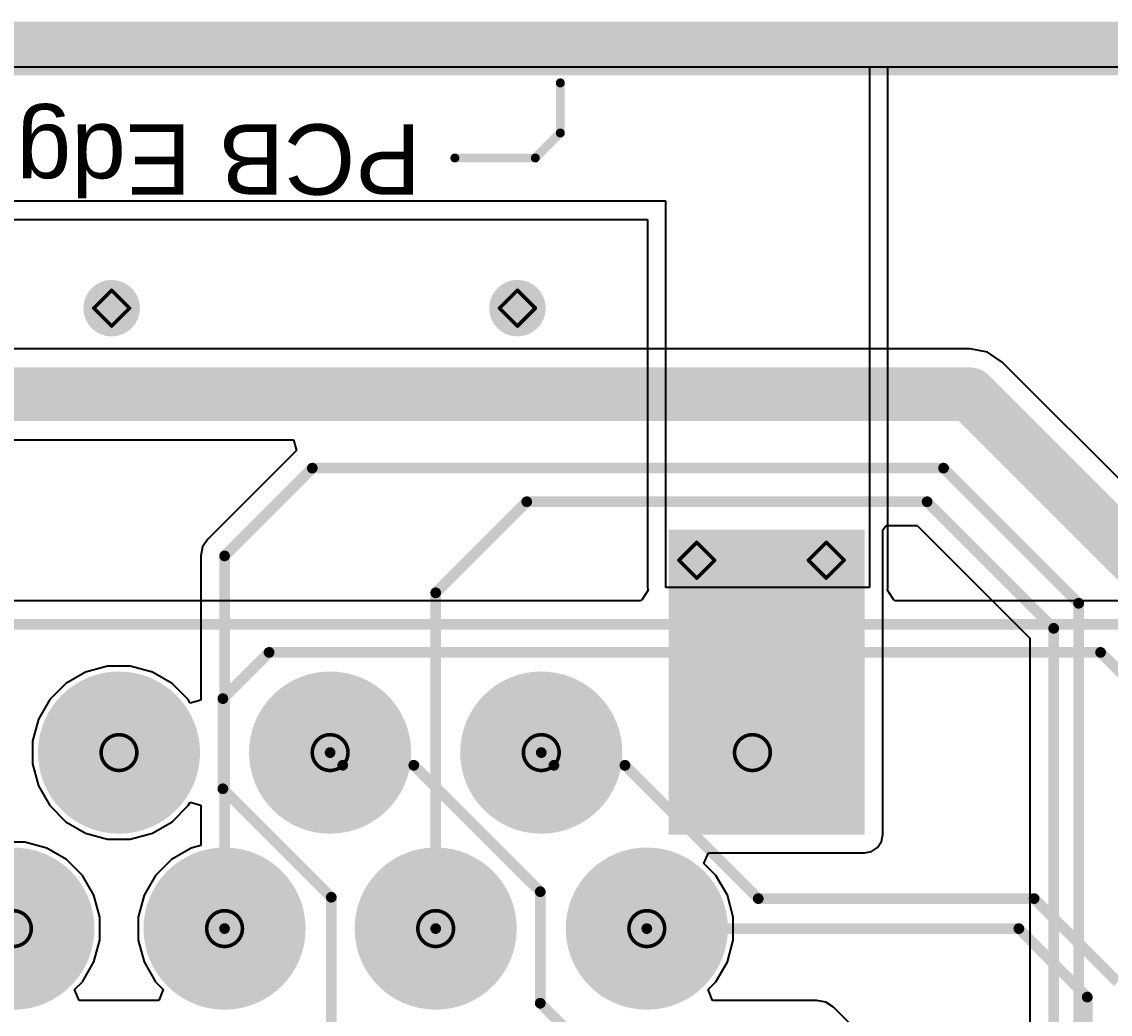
# Model space of a CAD drawing. Header units: inches. Extents: x -31 to 249, y -28 to 261.
# Drawn here: x 109.67 to 125.14, y 74.99 to 89.09 of the extents above; entities that cross this region are included whole.
import ezdxf

# ---------------------------------------------------------------- set-up
doc = ezdxf.new("R2010")
doc.units = ezdxf.units.IN
for name, color, linetype in [('Board Outline', 216, 'Continuous'), ('Bottom Layer', 5, 'Continuous'), ('Bottom Solder', 6, 'Continuous'), ('Drill Drawing', 1, 'Continuous'), ('Multi-Layer', 9, 'Continuous'), ('Pad Holes', 156, 'Continuous'), ('Top Layer', 1, 'Continuous'), ('Top Overlay', 2, 'Continuous'), ('Top Solder', 216, 'Continuous'), ('Via Holes', 16, 'Continuous')]:
    doc.layers.add(name, color=color, linetype=linetype)
doc.styles.add('Arial', font='', dxfattribs={"height": 0.2})
doc.styles.get('Arial').set_extended_font_data('Arial')

# ---------------------------------------------------------------- blocks, each defined once
blk = doc.blocks.new('6437288_2_42')
at = {"layer": 'Bottom Layer'}
h = blk.add_hatch(color=5, dxfattribs=at)
edge = h.paths.add_edge_path()
edge.add_arc((-10.5, 1.75), 1.05, 0, 360)
h = blk.add_hatch(color=5, dxfattribs=at)
edge = h.paths.add_edge_path()
edge.add_arc((-7.5, 1.75), 1.05, 0, 360)
h = blk.add_hatch(color=5, dxfattribs=at)
edge = h.paths.add_edge_path()
edge.add_arc((-4.5, 1.75), 1.05, 0, 360)
h = blk.add_hatch(color=5, dxfattribs=at)
edge = h.paths.add_edge_path()
edge.add_arc((-1.5, 1.75), 1.05, 0, 360)
h = blk.add_hatch(color=5, dxfattribs=at)
edge = h.paths.add_edge_path()
edge.add_arc((-12, -0.75), 1.05, 0, 360)
h = blk.add_hatch(color=5, dxfattribs=at)
edge = h.paths.add_edge_path()
edge.add_arc((-9, -0.75), 1.05, 0, 360)
h = blk.add_hatch(color=5, dxfattribs=at)
edge = h.paths.add_edge_path()
edge.add_arc((-6, -0.75), 1.05, 0, 360)
h = blk.add_hatch(color=5, dxfattribs=at)
edge = h.paths.add_edge_path()
edge.add_arc((-3, -0.75), 1.05, 0, 360)
at = {"layer": 'Bottom Solder'}
h = blk.add_hatch(color=6, dxfattribs=at)
edge = h.paths.add_edge_path()
edge.add_arc((-10.5, 1.75), 1.152, 0, 360)
h = blk.add_hatch(color=6, dxfattribs=at)
edge = h.paths.add_edge_path()
edge.add_arc((-7.5, 1.75), 1.152, 0, 360)
h = blk.add_hatch(color=6, dxfattribs=at)
edge = h.paths.add_edge_path()
edge.add_arc((-4.5, 1.75), 1.152, 0, 360)
h = blk.add_hatch(color=6, dxfattribs=at)
edge = h.paths.add_edge_path()
edge.add_arc((-1.5, 1.75), 1.152, 0, 360)
h = blk.add_hatch(color=6, dxfattribs=at)
edge = h.paths.add_edge_path()
edge.add_arc((-12, -0.75), 1.152, 0, 360)
h = blk.add_hatch(color=6, dxfattribs=at)
edge = h.paths.add_edge_path()
edge.add_arc((-9, -0.75), 1.152, 0, 360)
h = blk.add_hatch(color=6, dxfattribs=at)
edge = h.paths.add_edge_path()
edge.add_arc((-6, -0.75), 1.152, 0, 360)
h = blk.add_hatch(color=6, dxfattribs=at)
edge = h.paths.add_edge_path()
edge.add_arc((-3, -0.75), 1.152, 0, 360)
at = {"layer": 'Multi-Layer'}
h = blk.add_hatch(color=9, dxfattribs=at)
edge = h.paths.add_edge_path()
edge.add_arc((-10.5, 1.75), 1.05, 0, 360)
h = blk.add_hatch(color=9, dxfattribs=at)
edge = h.paths.add_edge_path()
edge.add_arc((-7.5, 1.75), 1.05, 0, 360)
h = blk.add_hatch(color=9, dxfattribs=at)
edge = h.paths.add_edge_path()
edge.add_arc((-4.5, 1.75), 1.05, 0, 360)
h = blk.add_hatch(color=9, dxfattribs=at)
edge = h.paths.add_edge_path()
edge.add_arc((-1.5, 1.75), 1.05, 0, 360)
h = blk.add_hatch(color=9, dxfattribs=at)
edge = h.paths.add_edge_path()
edge.add_arc((-12, -0.75), 1.05, 0, 360)
h = blk.add_hatch(color=9, dxfattribs=at)
edge = h.paths.add_edge_path()
edge.add_arc((-9, -0.75), 1.05, 0, 360)
h = blk.add_hatch(color=9, dxfattribs=at)
edge = h.paths.add_edge_path()
edge.add_arc((-6, -0.75), 1.05, 0, 360)
h = blk.add_hatch(color=9, dxfattribs=at)
edge = h.paths.add_edge_path()
edge.add_arc((-3, -0.75), 1.05, 0, 360)
at = {"layer": 'Pad Holes'}
h = blk.add_hatch(color=7, dxfattribs=at)
edge = h.paths.add_edge_path()
edge.add_arc((-10.5, 1.75), 0.65, 0, 360)
h = blk.add_hatch(color=7, dxfattribs=at)
edge = h.paths.add_edge_path()
edge.add_arc((-7.5, 1.75), 0.65, 0, 360)
h = blk.add_hatch(color=7, dxfattribs=at)
edge = h.paths.add_edge_path()
edge.add_arc((-4.5, 1.75), 0.65, 0, 360)
h = blk.add_hatch(color=7, dxfattribs=at)
edge = h.paths.add_edge_path()
edge.add_arc((-1.5, 1.75), 0.65, 0, 360)
h = blk.add_hatch(color=7, dxfattribs=at)
edge = h.paths.add_edge_path()
edge.add_arc((-12, -0.75), 0.65, 0, 360)
h = blk.add_hatch(color=7, dxfattribs=at)
edge = h.paths.add_edge_path()
edge.add_arc((-9, -0.75), 0.65, 0, 360)
h = blk.add_hatch(color=7, dxfattribs=at)
edge = h.paths.add_edge_path()
edge.add_arc((-6, -0.75), 0.65, 0, 360)
h = blk.add_hatch(color=7, dxfattribs=at)
edge = h.paths.add_edge_path()
edge.add_arc((-3, -0.75), 0.65, 0, 360)
at = {"layer": 'Top Layer'}
h = blk.add_hatch(color=1, dxfattribs=at)
edge = h.paths.add_edge_path()
edge.add_arc((-10.5, 1.75), 1.05, 0, 360)
h = blk.add_hatch(color=1, dxfattribs=at)
edge = h.paths.add_edge_path()
edge.add_arc((-7.5, 1.75), 1.05, 0, 360)
h = blk.add_hatch(color=1, dxfattribs=at)
edge = h.paths.add_edge_path()
edge.add_arc((-4.5, 1.75), 1.05, 0, 360)
h = blk.add_hatch(color=1, dxfattribs=at)
edge = h.paths.add_edge_path()
edge.add_arc((-1.5, 1.75), 1.05, 0, 360)
h = blk.add_hatch(color=1, dxfattribs=at)
edge = h.paths.add_edge_path()
edge.add_arc((-12, -0.75), 1.05, 0, 360)
h = blk.add_hatch(color=1, dxfattribs=at)
edge = h.paths.add_edge_path()
edge.add_arc((-9, -0.75), 1.05, 0, 360)
h = blk.add_hatch(color=1, dxfattribs=at)
edge = h.paths.add_edge_path()
edge.add_arc((-6, -0.75), 1.05, 0, 360)
h = blk.add_hatch(color=1, dxfattribs=at)
edge = h.paths.add_edge_path()
edge.add_arc((-3, -0.75), 1.05, 0, 360)
at = {"layer": 'Top Solder'}
h = blk.add_hatch(color=216, dxfattribs=at)
edge = h.paths.add_edge_path()
edge.add_arc((-10.5, 1.75), 1.152, 0, 360)
h = blk.add_hatch(color=216, dxfattribs=at)
edge = h.paths.add_edge_path()
edge.add_arc((-7.5, 1.75), 1.152, 0, 360)
h = blk.add_hatch(color=216, dxfattribs=at)
edge = h.paths.add_edge_path()
edge.add_arc((-4.5, 1.75), 1.152, 0, 360)
h = blk.add_hatch(color=216, dxfattribs=at)
edge = h.paths.add_edge_path()
edge.add_arc((-1.5, 1.75), 1.152, 0, 360)
h = blk.add_hatch(color=216, dxfattribs=at)
edge = h.paths.add_edge_path()
edge.add_arc((-12, -0.75), 1.152, 0, 360)
h = blk.add_hatch(color=216, dxfattribs=at)
edge = h.paths.add_edge_path()
edge.add_arc((-9, -0.75), 1.152, 0, 360)
h = blk.add_hatch(color=216, dxfattribs=at)
edge = h.paths.add_edge_path()
edge.add_arc((-6, -0.75), 1.152, 0, 360)
h = blk.add_hatch(color=216, dxfattribs=at)
edge = h.paths.add_edge_path()
edge.add_arc((-3, -0.75), 1.152, 0, 360)
at = {"layer": 'Top Overlay'}
for points in [[(-8.915, -9.195, 0.127, 0.127, 0), (-9.271, -9.55, 0.127, 0.127, 0)], [(-7.772, -9.195, 0.127, 0.127, 0), (-8.915, -9.195, 0.127, 0.127, 0)], [(-9.271, -9.55, 0.127, 0.127, 0), (-9.271, -10.262, 0.127, 0.127, 0)], [(19.25, -10.75, 0.127, 0.127, 0), (-19.25, -10.75, 0.127, 0.127, 0)]]:
    blk.add_lwpolyline(points, format="xyseb", dxfattribs=at)
for points in [[(-8.947, -9.195, 0.0635, 0.0635, 1), (-8.884, -9.195, 0.0635, 0.0635, 1)], [(-8.947, -9.195, 0.0635, 0.0635, 1), (-8.884, -9.195, 0.0635, 0.0635, 1)], [(-7.804, -9.195, 0.0635, 0.0635, 1), (-7.741, -9.195, 0.0635, 0.0635, 1)], [(-9.303, -9.55, 0.0635, 0.0635, 1), (-9.239, -9.55, 0.0635, 0.0635, 1)], [(-9.303, -9.55, 0.0635, 0.0635, 1), (-9.239, -9.55, 0.0635, 0.0635, 1)], [(-9.303, -10.262, 0.0635, 0.0635, 1), (-9.239, -10.262, 0.0635, 0.0635, 1)]]:
    blk.add_lwpolyline(points, format="xyseb", close=True, dxfattribs=at)
at = {"layer": 'Top Overlay', "style": 'Arial'}
blk.add_text('PCB Edge', height=1, dxfattribs=at).set_placement((-7.29, -9.674))

msp = doc.modelspace()

# ---------------------------------------------------------------- hatches: boundary and pattern name
at = {"layer": 'Bottom Layer'}
h = msp.add_hatch(color=5, dxfattribs=at)
edge = h.paths.add_edge_path()
edge.add_arc((110.947, 85.018), 0.3, 0, 360)
h = msp.add_hatch(color=5, dxfattribs=at)
edge = h.paths.add_edge_path()
edge.add_arc((116.713, 85.018), 0.3, 0, 360)
h = msp.add_hatch(color=5, dxfattribs=at)
edge = h.paths.add_edge_path()
edge.add_arc((119.261, 81.438), 0.3, 0, 360)
h = msp.add_hatch(color=5, dxfattribs=at)
edge = h.paths.add_edge_path()
edge.add_arc((121.101, 81.438), 0.3, 0, 360)
at = {"layer": 'Bottom Solder'}
h = msp.add_hatch(color=6, dxfattribs=at)
edge = h.paths.add_edge_path()
edge.add_arc((110.947, 85.018), 0.402, 0, 360)
h = msp.add_hatch(color=6, dxfattribs=at)
edge = h.paths.add_edge_path()
edge.add_arc((116.713, 85.018), 0.402, 0, 360)
h = msp.add_hatch(color=6, dxfattribs=at)
edge = h.paths.add_edge_path()
edge.add_arc((119.261, 81.438), 0.402, 0, 360)
h = msp.add_hatch(color=6, dxfattribs=at)
edge = h.paths.add_edge_path()
edge.add_arc((121.101, 81.438), 0.402, 0, 360)
at = {"layer": 'Top Layer'}
h = msp.add_hatch(color=1, dxfattribs=at)
edge = h.paths.add_edge_path()
edge.add_arc((110.947, 85.018), 0.3, 0, 360)
h = msp.add_hatch(color=1, dxfattribs=at)
edge = h.paths.add_edge_path()
edge.add_arc((116.713, 85.018), 0.3, 0, 360)
msp.add_hatch(color=1, dxfattribs=at).paths.add_polyline_path([(118.86, 77.542), (121.645, 77.542), (121.645, 81.872), (118.86, 81.872)])
h = msp.add_hatch(color=1, dxfattribs=at)
edge = h.paths.add_edge_path()
edge.add_arc((119.261, 81.438), 0.3, 0, 360)
h = msp.add_hatch(color=1, dxfattribs=at)
edge = h.paths.add_edge_path()
edge.add_arc((121.101, 81.438), 0.3, 0, 360)
at = {"layer": 'Top Solder'}
h = msp.add_hatch(color=216, dxfattribs=at)
edge = h.paths.add_edge_path()
edge.add_arc((110.947, 85.018), 0.402, 0, 360)
h = msp.add_hatch(color=216, dxfattribs=at)
edge = h.paths.add_edge_path()
edge.add_arc((116.713, 85.018), 0.402, 0, 360)
h = msp.add_hatch(color=216, dxfattribs=at)
edge = h.paths.add_edge_path()
edge.add_arc((119.261, 81.438), 0.402, 0, 360)
h = msp.add_hatch(color=216, dxfattribs=at)
edge = h.paths.add_edge_path()
edge.add_arc((121.101, 81.438), 0.402, 0, 360)
at = {"layer": 'Via Holes'}
h = msp.add_hatch(color=7, dxfattribs=at)
edge = h.paths.add_edge_path()
edge.add_arc((110.947, 85.018), 0.15, 0, 360)
h = msp.add_hatch(color=7, dxfattribs=at)
edge = h.paths.add_edge_path()
edge.add_arc((116.713, 85.018), 0.15, 0, 360)
h = msp.add_hatch(color=7, dxfattribs=at)
edge = h.paths.add_edge_path()
edge.add_arc((119.261, 81.438), 0.15, 0, 360)
h = msp.add_hatch(color=7, dxfattribs=at)
edge = h.paths.add_edge_path()
edge.add_arc((121.101, 81.438), 0.15, 0, 360)

# ---------------------------------------------------------------- linework, layer by layer
at = {"layer": 'Board Outline'}
msp.add_lwpolyline([(0, 88.705, 0.762, 0.762, 0), (135, 88.705, 0.762, 0.762, 0)], format="xyseb", dxfattribs=at)
at = {"layer": 'Bottom Layer'}
for p, q in [((0.259, 88.446), (121.717, 88.446)), ((121.717, 88.446), (121.717, 81.051)), ((121.976, 81.051), (121.976, 88.446)), ((121.976, 88.446), (134.741, 88.446)), ((118.821, 86.538), (90.161, 86.538)), ((118.821, 81.051), (118.821, 86.538)), ((90.535, 86.279), (118.562, 86.279)), ((118.562, 86.279), (118.562, 81.051)), ((118.562, 81.051), (118.569, 81.015)), ((121.717, 81.051), (118.821, 81.051)), ((121.969, 81.015), (121.976, 81.051)), ((118.569, 81.015), (118.484, 80.882)), ((122.054, 80.882), (121.969, 81.015)), ((118.458, 80.863), (104.199, 80.863)), ((118.484, 80.882), (118.458, 80.863)), ((122.08, 80.863), (122.054, 80.882)), ((125.346, 80.863), (122.08, 80.863))]:
    msp.add_line(p, q, dxfattribs=at)
for points in [[(104.199, 80.526, 0.152, 0.152, 0), (125.346, 80.526, 0.152, 0.152, 0)], [(112.527, 79.472, 0.152, 0.152, 0), (113.184, 80.129, 0.152, 0.152, 0)], [(113.184, 80.129, 0.152, 0.152, 0), (124.998, 80.129, 0.152, 0.152, 0)], [(124.998, 80.129, 0.152, 0.152, 0), (125.69, 79.437, 0.152, 0.152, 0)], [(112.527, 78.192, 0.152, 0.152, 0), (112.527, 79.472, 0.152, 0.152, 0)], [(114.051, 78.706, 0.152, 0.152, 0), (114.23, 78.526, 0.152, 0.152, 0)], [(117.051, 78.706, 0.152, 0.152, 0), (117.231, 78.525, 0.152, 0.152, 0)], [(114.23, 78.526, 0.152, 0.152, 0), (115.24, 78.526, 0.152, 0.152, 0)], [(115.24, 78.526, 0.152, 0.152, 0), (117.037, 76.73, 0.152, 0.152, 0)], [(117.231, 78.525, 0.152, 0.152, 0), (118.24, 78.525, 0.152, 0.152, 0)], [(118.24, 78.525, 0.152, 0.152, 0), (120.134, 76.632, 0.152, 0.152, 0)], [(112.527, 78.192, 0.152, 0.152, 0), (114.068, 76.651, 0.152, 0.152, 0)], [(114.068, 74.723, 0.152, 0.152, 0), (114.068, 76.651, 0.152, 0.152, 0)], [(117.037, 75.146, 0.152, 0.152, 0), (117.037, 76.73, 0.152, 0.152, 0)], [(120.134, 76.632, 0.152, 0.152, 0), (124.054, 76.632, 0.152, 0.152, 0)], [(124.054, 76.632, 0.152, 0.152, 0), (125.24, 75.446, 0.152, 0.152, 0)], [(118.551, 76.206, 0.152, 0.152, 0), (123.837, 76.206, 0.152, 0.152, 0)], [(123.837, 76.206, 0.152, 0.152, 0), (124.809, 75.233, 0.152, 0.152, 0)], [(117.037, 75.146, 0.152, 0.152, 0), (117.428, 74.755, 0.152, 0.152, 0)], [(124.809, 26.128, 0.152, 0.152, 0), (124.809, 75.233, 0.152, 0.152, 0)]]:
    msp.add_lwpolyline(points, format="xyseb", dxfattribs=at)
for points in [[(113.146, 80.129, 0.0762, 0.0762, 1), (113.222, 80.129, 0.0762, 0.0762, 1)], [(113.146, 80.129, 0.0762, 0.0762, 1), (113.222, 80.129, 0.0762, 0.0762, 1)], [(124.96, 80.129, 0.0762, 0.0762, 1), (125.036, 80.129, 0.0762, 0.0762, 1)], [(124.96, 80.129, 0.0762, 0.0762, 1), (125.036, 80.129, 0.0762, 0.0762, 1)], [(112.489, 79.472, 0.0762, 0.0762, 1), (112.565, 79.472, 0.0762, 0.0762, 1)], [(112.489, 79.472, 0.0762, 0.0762, 1), (112.565, 79.472, 0.0762, 0.0762, 1)], [(114.013, 78.706, 0.0762, 0.0762, 1), (114.089, 78.706, 0.0762, 0.0762, 1)], [(117.013, 78.706, 0.0762, 0.0762, 1), (117.089, 78.706, 0.0762, 0.0762, 1)], [(114.192, 78.526, 0.0762, 0.0762, 1), (114.268, 78.526, 0.0762, 0.0762, 1)], [(114.192, 78.526, 0.0762, 0.0762, 1), (114.268, 78.526, 0.0762, 0.0762, 1)], [(115.202, 78.526, 0.0762, 0.0762, 1), (115.278, 78.526, 0.0762, 0.0762, 1)], [(115.202, 78.526, 0.0762, 0.0762, 1), (115.278, 78.526, 0.0762, 0.0762, 1)], [(117.193, 78.525, 0.0762, 0.0762, 1), (117.269, 78.525, 0.0762, 0.0762, 1)], [(117.193, 78.525, 0.0762, 0.0762, 1), (117.269, 78.525, 0.0762, 0.0762, 1)], [(118.202, 78.525, 0.0762, 0.0762, 1), (118.278, 78.525, 0.0762, 0.0762, 1)], [(118.202, 78.525, 0.0762, 0.0762, 1), (118.278, 78.525, 0.0762, 0.0762, 1)], [(112.489, 78.192, 0.0762, 0.0762, 1), (112.565, 78.192, 0.0762, 0.0762, 1)], [(112.489, 78.192, 0.0762, 0.0762, 1), (112.565, 78.192, 0.0762, 0.0762, 1)], [(114.03, 76.651, 0.0762, 0.0762, 1), (114.106, 76.651, 0.0762, 0.0762, 1)], [(114.03, 76.651, 0.0762, 0.0762, 1), (114.106, 76.651, 0.0762, 0.0762, 1)], [(116.999, 76.73, 0.0762, 0.0762, 1), (117.075, 76.73, 0.0762, 0.0762, 1)], [(116.999, 76.73, 0.0762, 0.0762, 1), (117.075, 76.73, 0.0762, 0.0762, 1)], [(120.096, 76.632, 0.0762, 0.0762, 1), (120.172, 76.632, 0.0762, 0.0762, 1)], [(120.096, 76.632, 0.0762, 0.0762, 1), (120.172, 76.632, 0.0762, 0.0762, 1)], [(124.016, 76.632, 0.0762, 0.0762, 1), (124.092, 76.632, 0.0762, 0.0762, 1)], [(124.016, 76.632, 0.0762, 0.0762, 1), (124.092, 76.632, 0.0762, 0.0762, 1)], [(118.513, 76.206, 0.0762, 0.0762, 1), (118.589, 76.206, 0.0762, 0.0762, 1)], [(123.799, 76.206, 0.0762, 0.0762, 1), (123.875, 76.206, 0.0762, 0.0762, 1)], [(123.799, 76.206, 0.0762, 0.0762, 1), (123.875, 76.206, 0.0762, 0.0762, 1)], [(116.999, 75.146, 0.0762, 0.0762, 1), (117.075, 75.146, 0.0762, 0.0762, 1)], [(116.999, 75.146, 0.0762, 0.0762, 1), (117.075, 75.146, 0.0762, 0.0762, 1)], [(124.771, 75.233, 0.0762, 0.0762, 1), (124.847, 75.233, 0.0762, 0.0762, 1)], [(124.771, 75.233, 0.0762, 0.0762, 1), (124.847, 75.233, 0.0762, 0.0762, 1)]]:
    msp.add_lwpolyline(points, format="xyseb", close=True, dxfattribs=at)
at = {"layer": 'Drill Drawing'}
for points in [[(110.693, 85.018, 0.0508, 0.0508, 0), (110.947, 85.272, 0.0508, 0.0508, 0)], [(110.947, 85.272, 0.0508, 0.0508, 0), (111.201, 85.018, 0.0508, 0.0508, 0)], [(116.459, 85.018, 0.0508, 0.0508, 0), (116.713, 85.272, 0.0508, 0.0508, 0)], [(116.713, 85.272, 0.0508, 0.0508, 0), (116.967, 85.018, 0.0508, 0.0508, 0)], [(110.693, 85.018, 0.0508, 0.0508, 0), (110.947, 84.764, 0.0508, 0.0508, 0)], [(110.947, 84.764, 0.0508, 0.0508, 0), (111.201, 85.018, 0.0508, 0.0508, 0)], [(116.459, 85.018, 0.0508, 0.0508, 0), (116.713, 84.764, 0.0508, 0.0508, 0)], [(116.713, 84.764, 0.0508, 0.0508, 0), (116.967, 85.018, 0.0508, 0.0508, 0)], [(119.007, 81.438, 0.0508, 0.0508, 0), (119.261, 81.692, 0.0508, 0.0508, 0)], [(119.261, 81.692, 0.0508, 0.0508, 0), (119.515, 81.438, 0.0508, 0.0508, 0)], [(120.847, 81.438, 0.0508, 0.0508, 0), (121.101, 81.692, 0.0508, 0.0508, 0)], [(121.101, 81.692, 0.0508, 0.0508, 0), (121.355, 81.438, 0.0508, 0.0508, 0)], [(119.007, 81.438, 0.0508, 0.0508, 0), (119.261, 81.184, 0.0508, 0.0508, 0)], [(119.261, 81.184, 0.0508, 0.0508, 0), (119.515, 81.438, 0.0508, 0.0508, 0)], [(120.847, 81.438, 0.0508, 0.0508, 0), (121.101, 81.184, 0.0508, 0.0508, 0)], [(121.101, 81.184, 0.0508, 0.0508, 0), (121.355, 81.438, 0.0508, 0.0508, 0)]]:
    msp.add_lwpolyline(points, format="xyseb", dxfattribs=at)
for points in [[(110.934, 85.272, 0.0254, 0.0254, 1), (110.96, 85.272, 0.0254, 0.0254, 1)], [(110.934, 85.272, 0.0254, 0.0254, 1), (110.96, 85.272, 0.0254, 0.0254, 1)], [(116.7, 85.272, 0.0254, 0.0254, 1), (116.726, 85.272, 0.0254, 0.0254, 1)], [(116.7, 85.272, 0.0254, 0.0254, 1), (116.726, 85.272, 0.0254, 0.0254, 1)], [(110.68, 85.018, 0.0254, 0.0254, 1), (110.706, 85.018, 0.0254, 0.0254, 1)], [(110.68, 85.018, 0.0254, 0.0254, 1), (110.706, 85.018, 0.0254, 0.0254, 1)], [(111.189, 85.018, 0.0254, 0.0254, 1), (111.214, 85.018, 0.0254, 0.0254, 1)], [(111.189, 85.018, 0.0254, 0.0254, 1), (111.214, 85.018, 0.0254, 0.0254, 1)], [(116.446, 85.018, 0.0254, 0.0254, 1), (116.472, 85.018, 0.0254, 0.0254, 1)], [(116.446, 85.018, 0.0254, 0.0254, 1), (116.472, 85.018, 0.0254, 0.0254, 1)], [(116.954, 85.018, 0.0254, 0.0254, 1), (116.98, 85.018, 0.0254, 0.0254, 1)], [(116.954, 85.018, 0.0254, 0.0254, 1), (116.98, 85.018, 0.0254, 0.0254, 1)], [(110.934, 84.764, 0.0254, 0.0254, 1), (110.96, 84.764, 0.0254, 0.0254, 1)], [(110.934, 84.764, 0.0254, 0.0254, 1), (110.96, 84.764, 0.0254, 0.0254, 1)], [(116.7, 84.764, 0.0254, 0.0254, 1), (116.726, 84.764, 0.0254, 0.0254, 1)], [(116.7, 84.764, 0.0254, 0.0254, 1), (116.726, 84.764, 0.0254, 0.0254, 1)], [(119.248, 81.692, 0.0254, 0.0254, 1), (119.273, 81.692, 0.0254, 0.0254, 1)], [(119.248, 81.692, 0.0254, 0.0254, 1), (119.273, 81.692, 0.0254, 0.0254, 1)], [(121.088, 81.692, 0.0254, 0.0254, 1), (121.114, 81.692, 0.0254, 0.0254, 1)], [(121.088, 81.692, 0.0254, 0.0254, 1), (121.114, 81.692, 0.0254, 0.0254, 1)], [(118.994, 81.438, 0.0254, 0.0254, 1), (119.019, 81.438, 0.0254, 0.0254, 1)], [(118.994, 81.438, 0.0254, 0.0254, 1), (119.019, 81.438, 0.0254, 0.0254, 1)], [(119.502, 81.438, 0.0254, 0.0254, 1), (119.527, 81.438, 0.0254, 0.0254, 1)], [(119.502, 81.438, 0.0254, 0.0254, 1), (119.527, 81.438, 0.0254, 0.0254, 1)], [(120.834, 81.438, 0.0254, 0.0254, 1), (120.86, 81.438, 0.0254, 0.0254, 1)], [(120.834, 81.438, 0.0254, 0.0254, 1), (120.86, 81.438, 0.0254, 0.0254, 1)], [(121.342, 81.438, 0.0254, 0.0254, 1), (121.368, 81.438, 0.0254, 0.0254, 1)], [(121.342, 81.438, 0.0254, 0.0254, 1), (121.368, 81.438, 0.0254, 0.0254, 1)], [(119.248, 81.184, 0.0254, 0.0254, 1), (119.273, 81.184, 0.0254, 0.0254, 1)], [(119.248, 81.184, 0.0254, 0.0254, 1), (119.273, 81.184, 0.0254, 0.0254, 1)], [(121.088, 81.184, 0.0254, 0.0254, 1), (121.114, 81.184, 0.0254, 0.0254, 1)], [(121.088, 81.184, 0.0254, 0.0254, 1), (121.114, 81.184, 0.0254, 0.0254, 1)], [(111.305, 78.706, 0.0508, 0.0508, 1), (110.797, 78.706, 0.0508, 0.0508, 1)], [(114.305, 78.706, 0.0508, 0.0508, 1), (113.797, 78.706, 0.0508, 0.0508, 1)], [(117.305, 78.706, 0.0508, 0.0508, 1), (116.797, 78.706, 0.0508, 0.0508, 1)], [(120.305, 78.706, 0.0508, 0.0508, 1), (119.797, 78.706, 0.0508, 0.0508, 1)], [(110.784, 78.706, 0.0254, 0.0254, 1), (110.81, 78.706, 0.0254, 0.0254, 1)], [(111.292, 78.706, 0.0254, 0.0254, 1), (111.318, 78.706, 0.0254, 0.0254, 1)], [(113.784, 78.706, 0.0254, 0.0254, 1), (113.81, 78.706, 0.0254, 0.0254, 1)], [(114.292, 78.706, 0.0254, 0.0254, 1), (114.318, 78.706, 0.0254, 0.0254, 1)], [(116.784, 78.706, 0.0254, 0.0254, 1), (116.81, 78.706, 0.0254, 0.0254, 1)], [(117.292, 78.706, 0.0254, 0.0254, 1), (117.318, 78.706, 0.0254, 0.0254, 1)], [(119.784, 78.706, 0.0254, 0.0254, 1), (119.81, 78.706, 0.0254, 0.0254, 1)], [(120.292, 78.706, 0.0254, 0.0254, 1), (120.318, 78.706, 0.0254, 0.0254, 1)], [(109.805, 76.206, 0.0508, 0.0508, 1), (109.297, 76.206, 0.0508, 0.0508, 1)], [(112.805, 76.206, 0.0508, 0.0508, 1), (112.297, 76.206, 0.0508, 0.0508, 1)], [(115.805, 76.206, 0.0508, 0.0508, 1), (115.297, 76.206, 0.0508, 0.0508, 1)], [(118.805, 76.206, 0.0508, 0.0508, 1), (118.297, 76.206, 0.0508, 0.0508, 1)], [(109.792, 76.206, 0.0254, 0.0254, 1), (109.818, 76.206, 0.0254, 0.0254, 1)], [(112.284, 76.206, 0.0254, 0.0254, 1), (112.31, 76.206, 0.0254, 0.0254, 1)], [(112.792, 76.206, 0.0254, 0.0254, 1), (112.818, 76.206, 0.0254, 0.0254, 1)], [(115.284, 76.206, 0.0254, 0.0254, 1), (115.31, 76.206, 0.0254, 0.0254, 1)], [(115.792, 76.206, 0.0254, 0.0254, 1), (115.818, 76.206, 0.0254, 0.0254, 1)], [(118.284, 76.206, 0.0254, 0.0254, 1), (118.31, 76.206, 0.0254, 0.0254, 1)], [(118.792, 76.206, 0.0254, 0.0254, 1), (118.818, 76.206, 0.0254, 0.0254, 1)]]:
    msp.add_lwpolyline(points, format="xyseb", close=True, dxfattribs=at)
at = {"layer": 'Top Layer'}
for p, q in [((0.259, 88.446), (134.741, 88.446)), ((123.143, 84.442), (97.053, 84.442)), ((123.39, 84.393), (123.143, 84.442)), ((123.6, 84.252), (123.39, 84.393)), ((126.212, 81.64), (123.6, 84.252)), ((97.322, 83.147), (113.529, 83.147)), ((113.529, 83.147), (113.575, 82.995)), ((113.56, 82.984), (112.313, 81.737)), ((113.575, 82.995), (113.56, 82.984)), ((121.904, 81.872), (121.953, 81.932)), ((121.904, 77.542), (121.904, 81.872)), ((121.953, 81.932), (122.394, 81.932)), ((122.394, 81.932), (123.995, 80.331)), ((112.313, 81.737), (112.24, 81.628)), ((112.24, 81.628), (112.214, 81.499)), ((112.214, 81.499), (112.214, 79.451)), ((123.995, 80.331), (123.995, 67.178)), ((110.577, 79.85), (110.297, 79.688)), ((110.889, 79.933), (110.577, 79.85)), ((111.212, 79.933), (110.889, 79.933)), ((111.525, 79.85), (111.212, 79.933)), ((111.805, 79.688), (111.525, 79.85)), ((110.297, 79.688), (110.068, 79.459)), ((112.033, 79.459), (111.805, 79.688)), ((110.068, 79.459), (109.907, 79.18)), ((112.062, 79.41), (112.033, 79.459)), ((112.214, 79.451), (112.062, 79.41)), ((109.907, 79.18), (109.823, 78.867)), ((109.823, 78.867), (109.823, 78.544)), ((109.823, 78.544), (109.907, 78.232)), ((109.907, 78.232), (110.068, 77.952)), ((110.068, 77.952), (110.297, 77.723)), ((111.805, 77.723), (112.033, 77.952)), ((112.033, 77.952), (112.062, 78.001)), ((112.062, 78.001), (112.214, 77.96)), ((112.214, 77.96), (112.214, 77.387)), ((110.297, 77.723), (110.577, 77.561)), ((111.525, 77.561), (111.805, 77.723)), ((110.577, 77.561), (110.889, 77.478)), ((111.212, 77.478), (111.525, 77.561)), ((121.884, 77.443), (121.904, 77.542)), ((109.712, 77.433), (109.389, 77.433)), ((110.025, 77.35), (109.712, 77.433)), ((110.305, 77.188), (110.025, 77.35)), ((110.889, 77.478), (111.212, 77.478)), ((112.077, 77.35), (111.797, 77.188)), ((112.214, 77.387), (112.077, 77.35)), ((121.744, 77.303), (121.828, 77.359)), ((121.828, 77.359), (121.884, 77.443)), ((110.533, 76.959), (110.305, 77.188)), ((111.797, 77.188), (111.568, 76.959)), ((119.362, 77.13), (119.425, 77.283)), ((119.425, 77.283), (121.645, 77.283)), ((121.645, 77.283), (121.744, 77.303)), ((119.533, 76.959), (119.362, 77.13)), ((110.695, 76.68), (110.533, 76.959)), ((111.568, 76.959), (111.407, 76.68)), ((119.695, 76.68), (119.533, 76.959)), ((110.779, 76.367), (110.695, 76.68)), ((111.407, 76.68), (111.323, 76.367)), ((119.779, 76.367), (119.695, 76.68)), ((110.779, 76.044), (110.779, 76.367)), ((111.323, 76.367), (111.323, 76.044)), ((119.779, 76.044), (119.779, 76.367)), ((110.695, 75.732), (110.779, 76.044)), ((111.323, 76.044), (111.407, 75.732)), ((119.695, 75.732), (119.779, 76.044)), ((110.533, 75.452), (110.695, 75.732)), ((111.407, 75.732), (111.568, 75.452)), ((119.533, 75.452), (119.695, 75.732)), ((110.421, 75.339), (110.533, 75.452)), ((110.484, 75.187), (110.421, 75.339)), ((111.568, 75.452), (111.681, 75.339)), ((111.681, 75.339), (111.618, 75.187)), ((119.421, 75.339), (119.533, 75.452)), ((119.484, 75.187), (119.421, 75.339)), ((111.618, 75.187), (110.484, 75.187)), ((120.965, 75.187), (119.484, 75.187)), ((121.094, 75.161), (120.965, 75.187)), ((121.203, 75.088), (121.094, 75.161)), ((122.108, 74.183), (121.203, 75.088))]:
    msp.add_line(p, q, dxfattribs=at)
for points in [[(97.053, 83.795, 0.762, 0.762, 0), (123.143, 83.795, 0.762, 0.762, 0)], [(123.143, 83.795, 0.762, 0.762, 0), (125.755, 81.183, 0.762, 0.762, 0)], [(112.551, 81.499, 0.152, 0.152, 0), (113.798, 82.746, 0.152, 0.152, 0)], [(113.798, 82.746, 0.152, 0.152, 0), (122.767, 82.746, 0.152, 0.152, 0)], [(122.767, 82.746, 0.152, 0.152, 0), (124.686, 80.827, 0.152, 0.152, 0)], [(115.551, 80.975, 0.152, 0.152, 0), (116.845, 82.269, 0.152, 0.152, 0)], [(116.845, 82.269, 0.152, 0.152, 0), (122.534, 82.269, 0.152, 0.152, 0)], [(122.534, 82.269, 0.152, 0.152, 0), (124.332, 80.471, 0.152, 0.152, 0)], [(112.551, 76.206, 0.152, 0.152, 0), (112.551, 81.499, 0.152, 0.152, 0)], [(115.551, 76.206, 0.152, 0.152, 0), (115.551, 80.975, 0.152, 0.152, 0)], [(124.686, 66.473, 0.152, 0.152, 0), (124.686, 80.827, 0.152, 0.152, 0)], [(124.332, 67.038, 0.152, 0.152, 0), (124.332, 80.471, 0.152, 0.152, 0)]]:
    msp.add_lwpolyline(points, format="xyseb", dxfattribs=at)
for points in [[(122.952, 83.795, 0.381, 0.381, 1), (123.333, 83.795, 0.381, 0.381, 1)], [(122.952, 83.795, 0.381, 0.381, 1), (123.333, 83.795, 0.381, 0.381, 1)], [(113.76, 82.746, 0.0762, 0.0762, 1), (113.836, 82.746, 0.0762, 0.0762, 1)], [(113.76, 82.746, 0.0762, 0.0762, 1), (113.836, 82.746, 0.0762, 0.0762, 1)], [(122.729, 82.746, 0.0762, 0.0762, 1), (122.805, 82.746, 0.0762, 0.0762, 1)], [(122.729, 82.746, 0.0762, 0.0762, 1), (122.805, 82.746, 0.0762, 0.0762, 1)], [(116.807, 82.269, 0.0762, 0.0762, 1), (116.883, 82.269, 0.0762, 0.0762, 1)], [(116.807, 82.269, 0.0762, 0.0762, 1), (116.883, 82.269, 0.0762, 0.0762, 1)], [(122.496, 82.269, 0.0762, 0.0762, 1), (122.572, 82.269, 0.0762, 0.0762, 1)], [(122.496, 82.269, 0.0762, 0.0762, 1), (122.572, 82.269, 0.0762, 0.0762, 1)], [(112.513, 81.499, 0.0762, 0.0762, 1), (112.589, 81.499, 0.0762, 0.0762, 1)], [(112.513, 81.499, 0.0762, 0.0762, 1), (112.589, 81.499, 0.0762, 0.0762, 1)], [(115.513, 80.975, 0.0762, 0.0762, 1), (115.589, 80.975, 0.0762, 0.0762, 1)], [(115.513, 80.975, 0.0762, 0.0762, 1), (115.589, 80.975, 0.0762, 0.0762, 1)], [(124.648, 80.827, 0.0762, 0.0762, 1), (124.725, 80.827, 0.0762, 0.0762, 1)], [(124.648, 80.827, 0.0762, 0.0762, 1), (124.725, 80.827, 0.0762, 0.0762, 1)], [(124.294, 80.471, 0.0762, 0.0762, 1), (124.37, 80.471, 0.0762, 0.0762, 1)], [(124.294, 80.471, 0.0762, 0.0762, 1), (124.37, 80.471, 0.0762, 0.0762, 1)], [(112.513, 76.206, 0.0762, 0.0762, 1), (112.589, 76.206, 0.0762, 0.0762, 1)], [(115.513, 76.206, 0.0762, 0.0762, 1), (115.589, 76.206, 0.0762, 0.0762, 1)]]:
    msp.add_lwpolyline(points, format="xyseb", close=True, dxfattribs=at)

# ---------------------------------------------------------------- block references
at = {"rotation": 180}
msp.add_blockref('6437288_2_42', (108.051, 77.956), dxfattribs=at)

doc.saveas('drawing.dxf')
